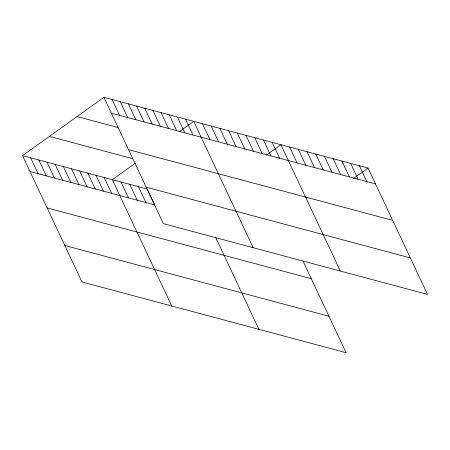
<?xml version="1.0" encoding="UTF-8"?>
<svg xmlns="http://www.w3.org/2000/svg" width="450" height="450" viewBox="0 0 450 450"><rect width="100%" height="100%" fill="white"/><g stroke="black" fill="none" stroke-linecap="round" stroke-linejoin="round"><path stroke-width="0.67" d="M302.974 261.051L346.095 352.688L81.951 281.947L22.5 155.616L103.905 97.312L368.049 168.053L427.5 294.384L163.356 223.65L103.905 97.312M135.253 163.232L112.309 179.668L171.759 306M179.162 131.788L193.714 121.365L253.164 247.697M266.332 155.126L280.884 144.709L340.329 271.041M353.503 178.47L368.049 168.053M111.375 113.181L375.519 183.915M77.04 116.556L117.866 127.485M128.526 149.636L392.67 220.371M49.365 136.378L132.891 158.743M146.199 187.194L410.344 257.929M22.5 155.616L147.178 189.006L154.643 204.868L29.964 171.484M47.121 207.934L311.265 278.674M64.794 245.498L328.939 316.232M359.336 165.718L366.801 181.581M350.618 163.384L358.082 179.246M341.899 161.049L349.369 176.912M333.186 158.715L340.65 174.578M324.467 156.381L331.931 172.243M315.754 154.046L323.218 169.909M307.035 151.712L314.499 167.574M298.316 149.377L305.786 165.24M289.603 147.043L297.067 162.906M272.166 142.374L279.636 158.237M263.452 140.04L270.917 155.908M254.734 137.706L262.198 153.574M246.015 135.371L253.485 151.239M237.302 133.037L244.766 148.905M228.583 130.703L236.047 146.571M219.864 128.368L227.334 144.236M211.151 126.034L218.616 141.902M202.433 123.699L209.897 139.567M185.552 119.177L193.016 135.045M177.384 116.994L184.854 132.857M169.222 114.806L176.687 130.674M161.061 112.618L168.525 128.486M215.522 237.099L258.924 329.344M152.893 110.436L160.357 126.298M144.731 108.248L152.196 124.116M136.564 106.059L144.028 121.927M128.402 103.871L135.866 119.739M120.234 101.689L127.704 117.551M112.073 99.501L119.537 115.369M138.459 186.671L145.924 202.534M129.741 184.337L137.211 200.199M121.028 182.002L128.492 197.865M104.147 177.48L111.611 193.348M95.979 175.292L103.444 191.16M87.817 173.109L95.282 188.972M79.65 170.921L87.12 186.789M71.488 168.733L78.953 184.601M63.321 166.545L70.791 182.413M55.159 164.362L62.623 180.225M46.991 162.174L54.461 178.042M38.829 159.986L46.294 175.854M30.662 157.804L38.132 173.666"/></g></svg>
